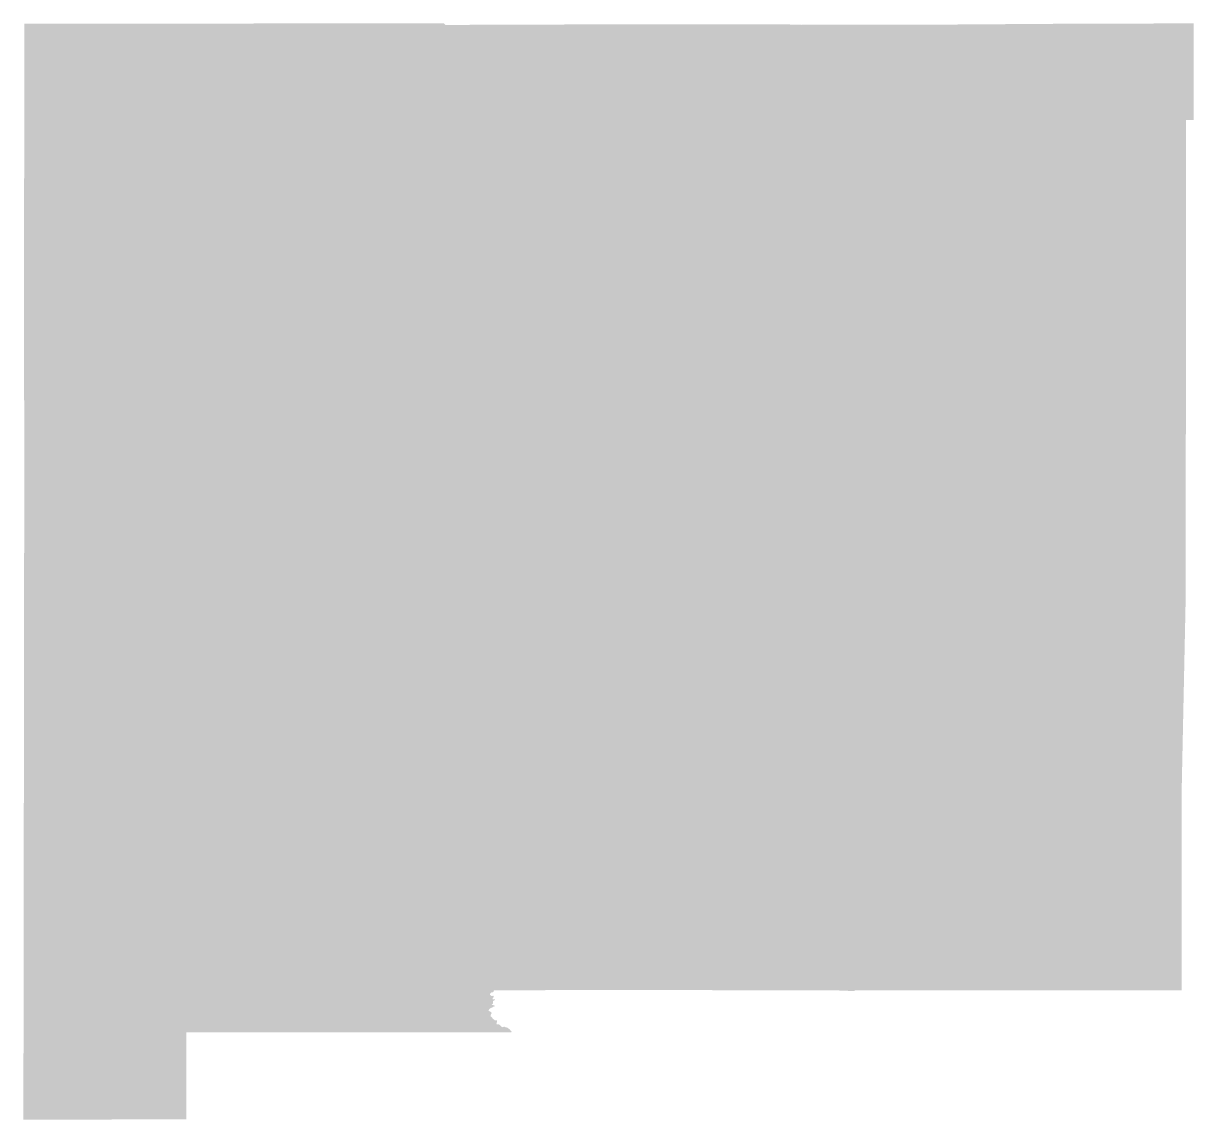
# Model space of a CAD drawing. Header units: inches. Extents: x -109.05 to -103, y 31.33 to 37.
import ezdxf

# ---------------------------------------------------------------- set-up
doc = ezdxf.new("R2010")
doc.units = ezdxf.units.IN
doc.header["$MEASUREMENT"] = 0

msp = doc.modelspace()

# ---------------------------------------------------------------- hatches: boundary and pattern name
msp.add_hatch(color=256).paths.add_polyline_path([(-106.0063, 36.9953), (-105.1208, 36.9954), (-105.0292, 36.9927), (-104.6246, 36.9944), (-104.3689, 36.9934), (-103.6255, 36.9986), (-103.0023, 37.0001), (-103.0023, 36.5009), (-103.0417, 36.5004), (-103.0409, 35.8961), (-103.0437, 34.0036), (-103.0646, 32.9999), (-103.0645, 32.0004), (-104.7505, 32.0005), (-104.7546, 32.0005), (-104.7548, 31.9978), (-104.7721, 31.9975), (-104.8477, 32.0004), (-106.0829, 32.0027), (-106.6185, 32.0005), (-106.6194, 31.9947), (-106.6236, 31.991), (-106.6312, 31.9898), (-106.6365, 31.9857), (-106.6395, 31.9803), (-106.6382, 31.9768), (-106.6301, 31.9713), (-106.6265, 31.9707), (-106.6232, 31.9729), (-106.6196, 31.9716), (-106.6194, 31.9648), (-106.6243, 31.9611), (-106.6251, 31.9545), (-106.6228, 31.9529), (-106.6177, 31.956), (-106.6144, 31.956), (-106.6143, 31.9516), (-106.6153, 31.949), (-106.6237, 31.9455), (-106.6225, 31.9349), (-106.6253, 31.93), (-106.6297, 31.9266), (-106.6287, 31.9236), (-106.6239, 31.9253), (-106.6118, 31.92), (-106.6161, 31.9173), (-106.6188, 31.9178), (-106.6259, 31.9122), (-106.6337, 31.9098), (-106.6408, 31.9046), (-106.6455, 31.8987), (-106.6453, 31.8949), (-106.6339, 31.8892), (-106.6292, 31.8837), (-106.6349, 31.8745), (-106.6359, 31.8662), (-106.6282, 31.8611), (-106.6258, 31.8562), (-106.6148, 31.8464), (-106.6062, 31.8463), (-106.602, 31.8444), (-106.6019, 31.8396), (-106.6053, 31.8277), (-106.6028, 31.825), (-106.5938, 31.8249), (-106.5891, 31.8227), (-106.5772, 31.8104), (-106.5709, 31.8102), (-106.5665, 31.8134), (-106.5634, 31.8127), (-106.563, 31.8111), (-106.5471, 31.8073), (-106.5442, 31.8035), (-106.536, 31.7985), (-106.5328, 31.7924), (-106.5274, 31.79), (-106.5282, 31.7831), (-108.2085, 31.7837), (-108.2087, 31.3334), (-109.05, 31.3323), (-109.0454, 34.7854), (-109.047, 35.3934), (-109.0452, 36.999), (-106.8772, 37.0001), (-106.8698, 36.9925), (-106.832, 36.9924), (-106.0063, 36.9953)], flags=0)

doc.saveas('drawing.dxf')
